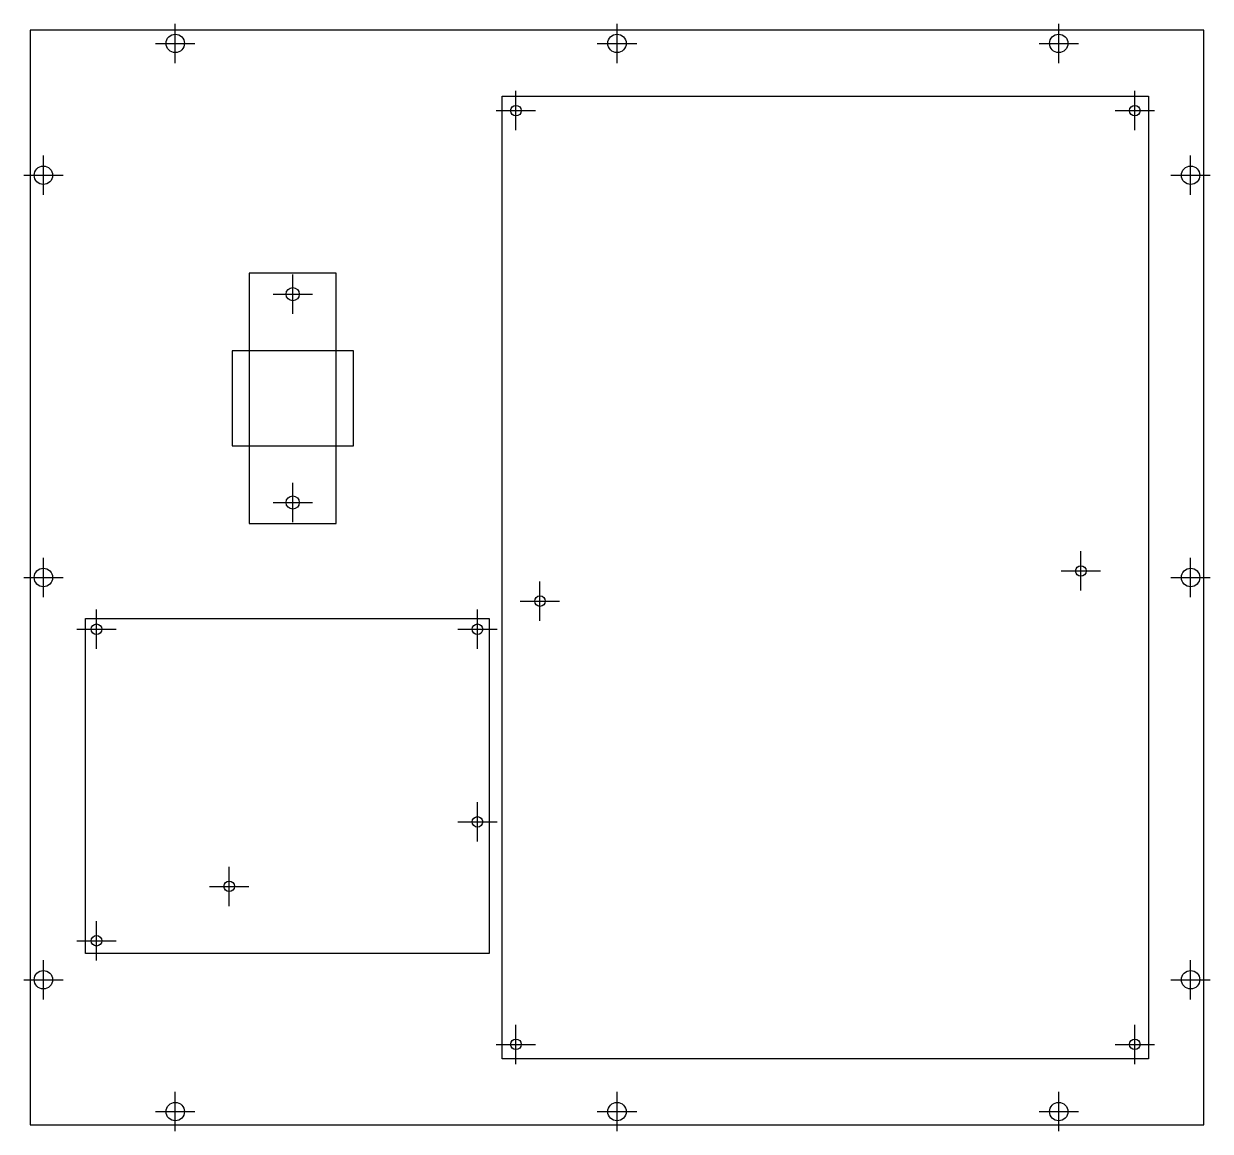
# Model space of a CAD drawing. Header units: millimetres. Extents: x 690 to 2444, y 537 to 1412.
# Drawn here: x 1523 to 1973, y 992 to 1412 of the extents above; entities that cross this region are included whole.
import ezdxf

# ---------------------------------------------------------------- set-up
doc = ezdxf.new("R2010")
doc.units = ezdxf.units.MM

msp = doc.modelspace()

# ---------------------------------------------------------------- linework, layer by layer
at = {"color": 3}
for p, q in [((1970.5, 1409.5), (1525.5, 1409.5)), ((1525.5, 1409.5), (1525.5, 994.5)), ((1970.5, 994.5), (1970.5, 1409.5)), ((1525.5, 994.5), (1970.5, 994.5))]:
    msp.add_line(p, q, dxfattribs=at)
at = {"color": 6}
for p, q in [((1580.5, 1397.04), (1580.5, 1411.96)), ((1748, 1397.04), (1748, 1411.96)), ((1915.5, 1397.04), (1915.5, 1411.96)), ((1573.04, 1404.5), (1587.96, 1404.5)), ((1740.54, 1404.5), (1755.46, 1404.5)), ((1908.04, 1404.5), (1922.96, 1404.5)), ((1709.68, 1371.55), (1709.68, 1386.46)), ((1944.32, 1371.55), (1944.32, 1386.46)), ((1702.23, 1379.01), (1717.14, 1379.01)), ((1936.86, 1379.01), (1951.77, 1379.01)), ((1530.5, 1347.04), (1530.5, 1361.96)), ((1965.5, 1347.04), (1965.5, 1361.96)), ((1523.04, 1354.5), (1537.96, 1354.5)), ((1958.04, 1354.5), (1972.96, 1354.5)), ((1625.03, 1301.99), (1625.03, 1316.9)), ((1617.57, 1309.44), (1632.49, 1309.44)), ((1625.03, 1222.99), (1625.03, 1237.9)), ((1617.57, 1230.44), (1632.49, 1230.44)), ((1923.89, 1197.02), (1923.89, 1211.94)), ((1530.5, 1194.54), (1530.5, 1209.46)), ((1965.5, 1194.54), (1965.5, 1209.46)), ((1523.04, 1202), (1537.96, 1202)), ((1916.43, 1204.48), (1931.35, 1204.48)), ((1958.04, 1202), (1972.96, 1202)), ((1718.79, 1185.59), (1718.79, 1200.51)), ((1711.33, 1193.05), (1726.25, 1193.05)), ((1550.63, 1174.91), (1550.63, 1189.83)), ((1695.09, 1174.91), (1695.09, 1189.83)), ((1543.17, 1182.37), (1558.09, 1182.37)), ((1687.63, 1182.37), (1702.55, 1182.37)), ((1695.09, 1101.89), (1695.09, 1116.81)), ((1687.63, 1109.35), (1702.55, 1109.35)), ((1600.97, 1077.44), (1600.97, 1092.36)), ((1593.51, 1084.9), (1608.43, 1084.9)), ((1550.63, 1056.8), (1550.63, 1071.72)), ((1543.17, 1064.26), (1558.09, 1064.26)), ((1530.5, 1042.04), (1530.5, 1056.96)), ((1965.5, 1042.04), (1965.5, 1056.96)), ((1523.04, 1049.5), (1537.96, 1049.5)), ((1958.04, 1049.5), (1972.96, 1049.5)), ((1709.68, 1017.54), (1709.68, 1032.45)), ((1944.32, 1017.54), (1944.32, 1032.45)), ((1702.23, 1024.99), (1717.14, 1024.99)), ((1936.86, 1024.99), (1951.77, 1024.99)), ((1580.5, 992.04), (1580.5, 1006.96)), ((1748, 992.04), (1748, 1006.96)), ((1915.5, 992.04), (1915.5, 1006.96)), ((1573.04, 999.5), (1587.96, 999.5)), ((1740.54, 999.5), (1755.46, 999.5)), ((1908.04, 999.5), (1922.96, 999.5))]:
    msp.add_line(p, q, dxfattribs=at)
at = {"color": 1}
for p, q in [((1704.5, 1384.5), (1949.5, 1384.5)), ((1704.5, 1019.5), (1704.5, 1384.5)), ((1949.5, 1384.5), (1949.5, 1019.5)), ((1546.5, 1186.5), (1699.5, 1186.5)), ((1546.5, 1059.5), (1546.5, 1186.5)), ((1699.5, 1186.5), (1699.5, 1059.5)), ((1699.5, 1059.5), (1546.5, 1059.5)), ((1949.5, 1019.5), (1704.5, 1019.5))]:
    msp.add_line(p, q, dxfattribs=at)
at = {"color": 2}
for p, q in [((1641.53, 1317.44), (1608.53, 1317.44)), ((1608.53, 1317.44), (1608.53, 1222.44)), ((1641.53, 1222.44), (1641.53, 1317.44)), ((1602.03, 1287.94), (1602.03, 1251.94)), ((1648.03, 1287.94), (1602.03, 1287.94)), ((1648.03, 1251.94), (1648.03, 1287.94)), ((1602.03, 1251.94), (1648.03, 1251.94)), ((1608.53, 1222.44), (1641.53, 1222.44))]:
    msp.add_line(p, q, dxfattribs=at)
at = {"color": 6}
for centre in [(1580.5, 1404.5), (1748, 1404.5), (1915.5, 1404.5), (1530.5, 1354.5), (1965.5, 1354.5), (1530.5, 1202), (1965.5, 1202), (1530.5, 1049.5), (1965.5, 1049.5), (1580.5, 999.5), (1748, 999.5), (1915.5, 999.5)]:
    msp.add_circle(centre, 3.5, dxfattribs=at)
at = {"color": 2}
for centre, radius in [((1709.68, 1379.01), 2), ((1944.32, 1379.01), 2), ((1625.03, 1309.44), 2.5), ((1625.03, 1230.44), 2.5), ((1923.89, 1204.48), 2), ((1718.79, 1193.05), 2), ((1550.63, 1182.37), 2), ((1695.09, 1182.37), 2), ((1695.09, 1109.35), 2), ((1600.97, 1084.9), 2), ((1550.63, 1064.26), 2), ((1709.68, 1024.99), 2), ((1944.32, 1024.99), 2)]:
    msp.add_circle(centre, radius, dxfattribs=at)

doc.saveas('drawing.dxf')
